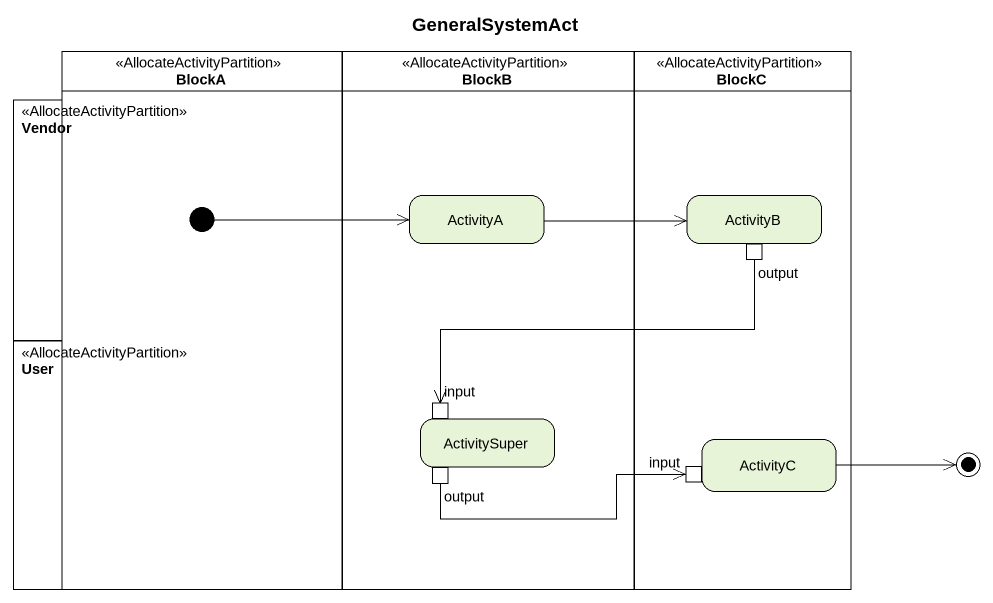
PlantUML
@startuml
title GeneralSystemAct
hide empty description
state BlockA <<AllocateActivityPartition>> {
  state initial1 <<start>>
}
state BlockB <<AllocateActivityPartition>> {
  state ActivityA
  state ActivitySuper {
    state input <<inputPin>>
    state "output" as output_2 <<outputPin>>
  }
}
state BlockC <<AllocateActivityPartition>> {
  state ActivityB {
    state output <<outputPin>>
  }
  state ActivityC {
    state "input" as input_2 <<inputPin>>
  }
}
state Vendor <<AllocateActivityPartition>>
state User <<AllocateActivityPartition>>
state final1 <<end>>
ActivityA -right-> ActivityB
initial1 -right-> ActivityA
output -left-> input
ActivityC -right-> final1
output_2 -right-> input_2
@enduml
